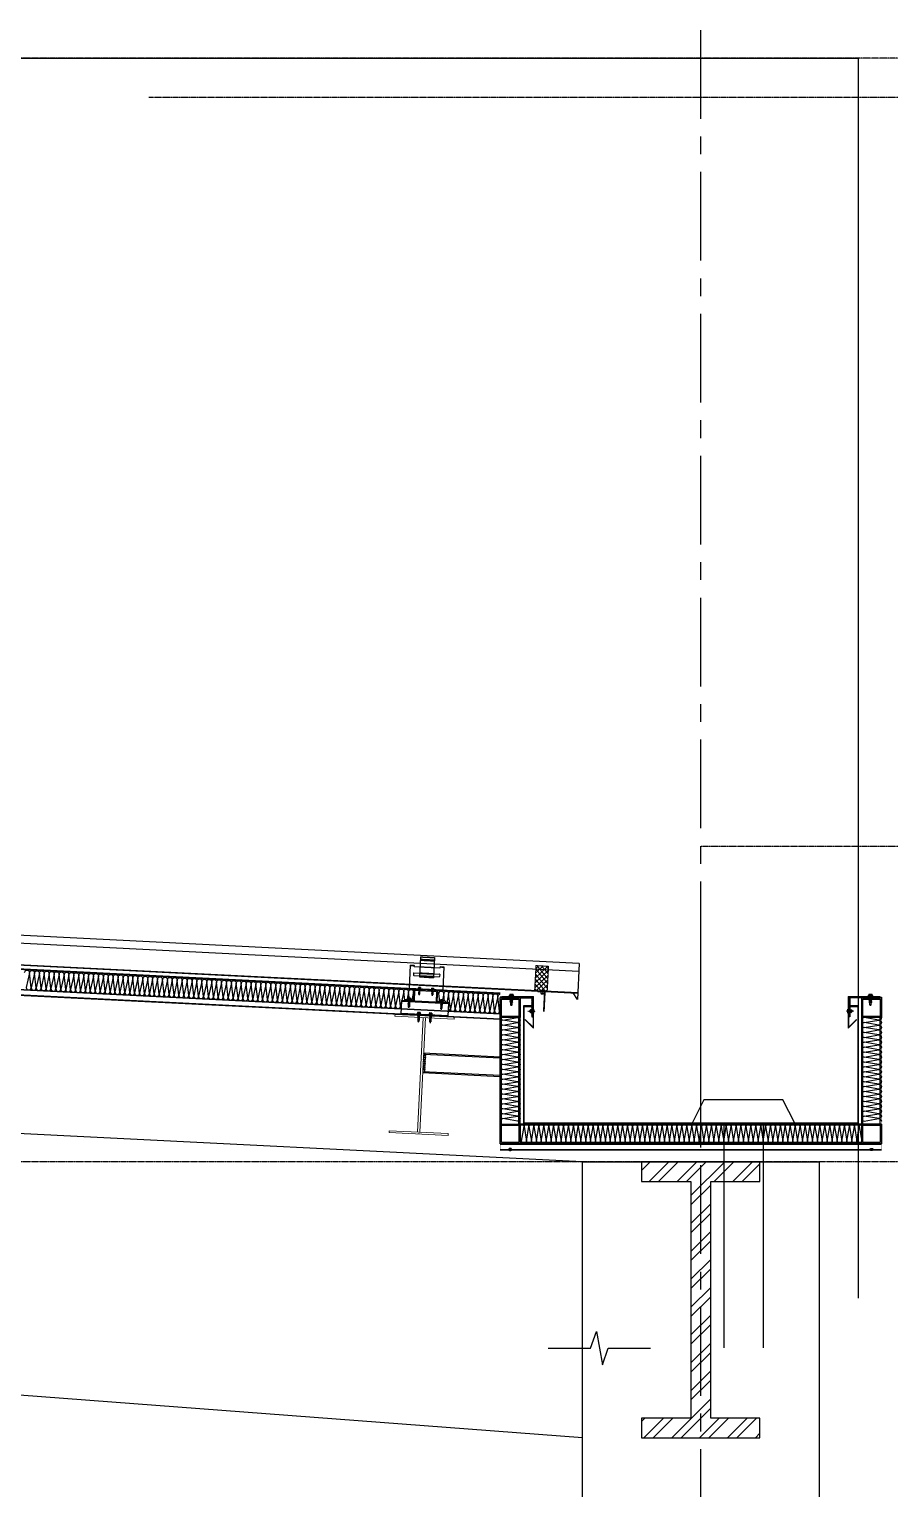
# Model space of a CAD drawing. Extents: x -599358 to 2865263, y -1062760 to 486533.
# Drawn here: x 333958 to 336140, y -690553 to -686850 of the extents above; entities that cross this region are included whole.
import ezdxf

# ---------------------------------------------------------------- set-up
doc = ezdxf.new("R2010")
doc.units = 0
for name, pattern in [('__DASH', [0.35, 0.25, -0.1]), ('CENTER', [2, 1.25, -0.25, 0.25, -0.25]), ('CENTER2', [28.575, 19.05, -3.175, 3.175, -3.175]), ('DASH', [0.35, 0.25, -0.1]), ('DOTE', [2.42, 2, -0.2, 0.02, -0.2]), ('HIDDEN', [0.375, 0.25, -0.125])]:
    doc.linetypes.add(name, pattern=pattern)
for name, color, linetype, lineweight in [('00-BW', 140, 'HIDDEN', 5), ('0CABR-零部件（螺钉、螺栓、五金件）', 53, 'Continuous', 13), ('S-dim', 81, 'Continuous', 0), ('T码、堵头、配件', 6, 'Continuous', 13), ('屋面板', 6, 'Continuous', 13), ('粗', 7, 'Continuous', 50), ('紧固件', 4, 'Continuous', 13)]:
    doc.layers.add(name, color=color, linetype=linetype, lineweight=lineweight)
for name, color, linetype in [('3索引', 3, 'Continuous'), ('A-AXIS-DOTE', 14, 'DOTE'), ('A-AXIS-DP', 126, 'Continuous'), ('A-AXIS-SYMB', 3, 'Continuous'), ('A-HATCH-2', 251, 'Continuous'), ('A-LIN-V', 9, 'Continuous'), ('BWM', 8, 'Continuous'), ('cen', 1, 'CENTER'), ('COLUMN', 9, 'Continuous'), ('DIM_SYMB', 3, 'Continuous'), ('DOTE', 1, 'CENTER'), ('HATCH', 66, 'Continuous'), ('PJ', 151, 'Continuous'), ('Q-焊缝', 8, 'Continuous'), ('SCREW', 233, 'Continuous'), ('SEAMLOK75 - SHEET', 6, 'Continuous'), ('ZX', 1, 'CENTER2'), ('建-墙-填充', 8, 'Continuous'), ('建-柱-钢', 9, 'Continuous'), ('拉铆钉', 243, 'Continuous'), ('配件', 4, 'Continuous'), ('钢承板', 253, 'Continuous')]:
    doc.layers.add(name, color=color, linetype=linetype)

# ---------------------------------------------------------------- blocks, each defined once
blk = doc.blocks.new('G$CBF9D2CED')
at = {"layer": '建-墙-填充'}
h = blk.add_hatch(dxfattribs=at)
h.set_pattern_fill('金属', color=256, scale=20, style=0)
h.set_pattern_definition([(45, (0, 0), (-35.3553, 35.3553), []), (45, (23.57, 0), (-35.3553, 35.3553), [])])
h.paths.add_polyline_path([(-150, 0), (-150, -50), (-25, -50), (-25, -650), (-150, -650), (-150, -700), (150, -700), (150, -650), (25, -650), (25, -50), (150, -50), (150, 0)])
at = {"layer": '建-柱-钢'}
for p, q in [((-150, 0), (-150, -50)), ((150, 0), (-150, 0)), ((150, -50), (150, 0)), ((-150, -50), (-25, -50)), ((-25, -50), (-25, -650)), ((25, -650), (25, -50)), ((25, -50), (150, -50)), ((-25, -650), (-150, -650)), ((-150, -650), (-150, -700)), ((150, -650), (25, -650)), ((150, -700), (150, -650)), ((-150, -700), (150, -700))]:
    blk.add_line(p, q, dxfattribs=at)
blk = doc.blocks.new('压块-flat-1')
at = {"layer": 'HATCH', "ltscale": 10}
h = blk.add_hatch(dxfattribs=at)
h.set_pattern_fill('ACET-2D-ANSI32', color=256, scale=0.5)
h.set_pattern_definition([(45, (-3162.4305, -11124.3203), (-1.683798, 1.683798), []), (45, (-3161.308, -11124.3203), (-1.683798, 1.683798), [])])
h.paths.add_polyline_path([(-82, 0), (-82, -2), (-2, -2), (-2, -50), (0, -50), (0, 0)])
at = {"layer": '配件', "color": 4}
blk.add_lwpolyline([(-82, 0), (-82, -2), (-2, -2), (-2, -50), (0, -50), (0, 0)], close=True, dxfattribs=at)
blk = doc.blocks.new('G$C114A11A0')
at = {"layer": '0CABR-零部件（螺钉、螺栓、五金件）'}
h = blk.add_hatch(dxfattribs=at)
h.set_pattern_fill('DOTS', color=256, scale=0.1, style=0)
h.set_pattern_definition([(0, (-261042.33595, 10165.88129), (0.079375, 0.15875), [0, -0.15875])])
h.paths.add_polyline_path([(11.9, 30.9), (0.4, 30.9), (0.4, 29.4), (11.9, 29.4)])
for p, q in [((0, 31.7), (1.9, 32.8)), ((0, 31.7), (12.3, 31.7)), ((0, 31.7), (0.3, 30.9)), ((0.3, 30.9), (12, 30.9)), ((0.4, 30.9), (0.4, 29.4)), ((0.4, 29.4), (11.9, 29.4)), ((1.9, 35.5), (1.9, 32.8)), ((1.9, 32.8), (10.4, 32.8)), ((3, 35.9), (9.3, 35.9)), ((4, 35.5), (4, 32.8)), ((8.3, 35.5), (8.3, 32.8)), ((10.4, 35.5), (10.4, 32.8)), ((12.3, 31.7), (10.4, 32.8)), ((11.9, 30.9), (11.9, 29.4)), ((12.3, 31.7), (12, 30.9))]:
    blk.add_line(p, q, dxfattribs=at)
at = {"layer": '0CABR-零部件（螺钉、螺栓、五金件）', "ltscale": 0.03}
for p, q in [((3.4, 29.4), (2.6, 28.9)), ((3.4, 28.4), (2.6, 28.9)), ((9.8, 27.7), (2.6, 28.9)), ((3.4, 27), (2.6, 26.5)), ((3.4, 26), (2.6, 26.5)), ((2.6, 26.5), (9.8, 25.3)), ((3.4, 24.6), (2.6, 24.1)), ((3.4, 23.6), (2.6, 24.1)), ((2.6, 24.1), (9.8, 22.9)), ((3.4, 22.2), (2.6, 21.7)), ((3.4, 21.2), (2.6, 21.7)), ((9.8, 20.5), (2.6, 21.7)), ((3.4, 19.8), (2.6, 19.3)), ((3.4, 18.8), (2.6, 19.3)), ((2.6, 19.3), (9.8, 18.1)), ((3.4, 17.4), (2.6, 16.9)), ((9.8, 15.7), (2.6, 16.9)), ((3.4, 16.4), (2.6, 16.9)), ((3.6, 14.8), (2.9, 14.4)), ((2.9, 14.4), (3.7, 14.2)), ((3.7, 13.9), (2.9, 14.4)), ((3.4, 29.4), (8.9, 28.2)), ((3.4, 28.4), (8.9, 27.2)), ((3.4, 28.4), (3.4, 27)), ((8.9, 25.8), (3.4, 27)), ((3.4, 26), (8.9, 24.8)), ((3.4, 26), (3.4, 24.6)), ((8.9, 23.4), (3.4, 24.6)), ((3.4, 23.6), (3.4, 22.2)), ((8.9, 22.4), (3.4, 23.6)), ((3.4, 22.2), (8.9, 21)), ((3.4, 21.2), (3.4, 19.8)), ((3.4, 21.2), (8.9, 20)), ((8.9, 18.6), (3.4, 19.8)), ((8.9, 17.6), (3.4, 18.8)), ((3.4, 18.8), (3.4, 17.4)), ((3.4, 17.4), (8.9, 16.2)), ((3.4, 17.4), (8.9, 16.2)), ((3.4, 16.4), (8.9, 15.1)), ((3.6, 14.7), (3.4, 16.4)), ((3.6, 14.7), (3.8, 13.6)), ((3.8, 13.6), (3.8, 8.4)), ((3.8, 8.4), (6, 6.9)), ((3.9, 14.9), (6.2, 9.2)), ((3.9, 14.8), (7, 13.9)), ((4.1, 14.1), (5, 13.9)), ((8.6, 13.9), (4.2, 13.9)), ((8.6, 8.4), (6.3, 6.9)), ((8.6, 13.9), (8.9, 15.1)), ((8.6, 13.9), (8.6, 8.4)), ((8.9, 29.4), (8.9, 28.2)), ((8.9, 28.2), (9.8, 27.7)), ((8.9, 27.2), (9.8, 27.7)), ((8.9, 27.2), (8.9, 25.8)), ((8.9, 25.8), (9.8, 25.3)), ((8.9, 24.8), (9.8, 25.3)), ((8.9, 24.8), (8.9, 23.4)), ((8.9, 23.4), (9.8, 22.9)), ((8.9, 22.4), (9.8, 22.9)), ((8.9, 22.4), (8.9, 21)), ((8.9, 21), (9.8, 20.5)), ((8.9, 20), (9.8, 20.5)), ((8.9, 20), (8.9, 18.6)), ((8.9, 18.6), (9.8, 18.1)), ((8.9, 17.6), (9.8, 18.1)), ((8.9, 17.6), (8.9, 16.2)), ((8.9, 16.2), (9.8, 15.7)), ((8.9, 15.1), (9.8, 15.7))]:
    blk.add_line(p, q, dxfattribs=at)
at = {"layer": '0CABR-零部件（螺钉、螺栓、五金件）'}
for centre, radius, start, end in [((3, 34.3), 1.59, 48.3968, 131.6032), ((6.2, 30.1), 5.78, 68.4898, 111.5102), ((9.3, 34.3), 1.59, 48.3968, 131.6032)]:
    blk.add_arc(centre, radius, start, end, dxfattribs=at)
at = {"layer": '0CABR-零部件（螺钉、螺栓、五金件）', "ltscale": 0.03}
for centre, radius, start, end in [((3.8, 14.8), 0.147, 16.3775, 187.739), ((6.2, 7.1), 0.267, 235, 305), ((7.1, 8), 1.53, 15.6219, 127.3885), ((3.2, 8), 3.25, 338.5847, 22.4418)]:
    blk.add_arc(centre, radius, start, end, dxfattribs=at)
blk = doc.blocks.new('*U676')
at = {"layer": 'cen', "ltscale": 0.3}
blk.add_line((14, 0), (-5, 0), dxfattribs=at)
at = {"layer": 'SCREW'}
for p, q in [((-0.9, 5), (-0.9, -5)), ((0, 5), (-0.9, 5)), ((0, -5), (0, 5)), ((4, 2.2), (0, 2.2)), ((4, 2.2), (4, -2.3)), ((8.7, 2), (8, 2.2)), ((8, 2.2), (8, -2.2)), ((9.9, 0.8), (8.7, 2)), ((10.2, 0.7), (9.9, 0.8)), ((9.9, -0.2), (10.2, 0.7)), ((-0.9, -5), (0, -5)), ((4, -2.3), (0, -2.3)), ((8, -2.2), (9.9, -0.2))]:
    blk.add_line(p, q, dxfattribs=at)
for centre, radius, start, end in [((17.3, 0), 18.8, 164.6076, 195.3924), ((6, 1.9), 2.04, 7.579, 172.421), ((6, -1.9), 2.04, 187.579, 352.421)]:
    blk.add_arc(centre, radius, start, end, dxfattribs=at)
blk = doc.blocks.new('*U678')
at = {"layer": '拉铆钉'}
blk.add_line((-2.1, 0), (4.1, 0), dxfattribs=at)
for points in [[(-0.4, 3.2, 0.376048), (-0.4, -3.2)], [(3.4, -1.3), (3.5, -1.3, 0.414214), (3.7, -1), (3.7, 1, 0.414214), (3.5, 1.3), (3.4, 1.3)]]:
    blk.add_lwpolyline(points, format="xyb", dxfattribs=at)
for points in [[(0, -3.2), (0, 3.2), (-0.4, 3.2), (-0.4, -3.2)], [(1.6, -1.6), (0, -1.6), (0, 1.6), (1.6, 1.6)]]:
    blk.add_lwpolyline(points, close=True, dxfattribs=at)
blk.add_lwpolyline([(2.7, 3.2), (2.3, 3.2, 0.414214), (1.6, 2.6), (1.6, -2.6, 0.414214), (2.3, -3.2), (2.7, -3.2, 0.414214), (3.4, -2.6), (3.4, 2.6, 0.414214)], format="xyb", close=True, dxfattribs=at)
blk = doc.blocks.new('3346')
at = {"color": 2, "ltscale": 50}
for p, q in [((484459.8, -34745.8), (484459.8, -34426.9)), ((483543.3, -34745.8), (483543.3, -34475.9)), ((483546.3, -34745.8), (483546.3, -34475.9)), ((483590.3, -34745.8), (483590.3, -34475.9)), ((483593.3, -34745.8), (483593.3, -34475.9)), ((484462.8, -34745.8), (484462.8, -34475.9)), ((484506.8, -34745.8), (484506.8, -34475.9)), ((484509.8, -34745.8), (483593.3, -34745.8)), ((484459.8, -34748.8), (483593.3, -34748.8)), ((484459.8, -34792.8), (483593.3, -34792.8)), ((484509.8, -34795.8), (483593.3, -34795.8))]:
    blk.add_line(p, q, dxfattribs=at)
at = {"ltscale": 50}
for p, q in [((484109.8, -34743.8), (484109.8, -35313.7)), ((484209.8, -34743.8), (484209.8, -35313.7))]:
    blk.add_line(p, q, dxfattribs=at)
at = {"color": 4, "ltscale": 50}
for p, q in [((483543.3, -34795.8), (484509.8, -34795.8)), ((483543.3, -34796.6), (484509.8, -34796.6)), ((483543.3, -34810), (484509.8, -34810)), ((483543.3, -34810.8), (484509.8, -34810.8))]:
    blk.add_line(p, q, dxfattribs=at)
at = {"color": 2, "ltscale": 50}
for points in [[(483593.3, -34475.9), (483543.3, -34475.9), (483543.3, -34425.9), (483593.3, -34425.9)], [(483590.3, -34472.9), (483546.3, -34472.9), (483546.3, -34428.9), (483590.3, -34428.9)], [(484509.8, -34475.9), (484459.8, -34475.9), (484459.8, -34425.9), (484509.8, -34425.9)], [(484506.8, -34472.9), (484462.8, -34472.9), (484462.8, -34428.9), (484506.8, -34428.9)], [(483593.3, -34795.8), (483543.3, -34795.8), (483543.3, -34745.8), (483593.3, -34745.8)], [(483590.3, -34792.8), (483546.3, -34792.8), (483546.3, -34748.8), (483590.3, -34748.8)], [(484509.8, -34795.8), (484459.8, -34795.8), (484459.8, -34745.8), (484509.8, -34745.8)], [(484506.8, -34792.8), (484462.8, -34792.8), (484462.8, -34748.8), (484506.8, -34748.8)]]:
    blk.add_lwpolyline(points, close=True, dxfattribs=at)
at = {"color": 1, "ltscale": 50}
blk.add_lwpolyline([(484431.8, -34447.8), (484449.8, -34447.8), (484449.8, -34743.8), (483603.8, -34743.8), (483603.8, -34447.8), (483621.8, -34447.8), (483621.8, -34445.8), (483601.8, -34445.8), (483601.8, -34745.8), (484451.8, -34745.8), (484451.8, -34445.8), (484431.8, -34445.8)], close=True, dxfattribs=at)
at = {"ltscale": 50}
blk.add_lwpolyline([(484289.8, -34743.8), (484259.8, -34684.5), (484059.8, -34684.5), (484029.8, -34743.8)], close=True, dxfattribs=at)
at = {"layer": 'BWM'}
for points in [[(483543.3, -34475.9, 0.414214), (483549.6, -34482.1), (483587.1, -34475.9, -1), (483587.1, -34488.4), (483549.6, -34482.1, 1), (483549.6, -34494.6), (483587.1, -34488.4, -1), (483587.1, -34500.9), (483549.6, -34494.6, 1), (483549.6, -34507.1), (483587.1, -34500.9, -1), (483587.1, -34513.4), (483549.6, -34507.1, 1), (483549.6, -34519.6), (483587.1, -34513.4, -1), (483587.1, -34525.9), (483549.6, -34519.6, 1), (483549.6, -34532.1), (483587.1, -34525.9, -1), (483587.1, -34538.4), (483549.6, -34532.1, 1), (483549.6, -34544.6), (483587.1, -34538.4, -1), (483587.1, -34550.9), (483549.6, -34544.6, 1), (483549.6, -34557.1), (483587.1, -34550.9, -1), (483587.1, -34563.4), (483549.6, -34557.1, 1), (483549.6, -34569.6), (483587.1, -34563.4, -1), (483587.1, -34575.9), (483549.6, -34569.6, 1), (483549.6, -34582.1), (483587.1, -34575.9, -1), (483587.1, -34588.4), (483549.6, -34582.1, 1), (483549.6, -34594.6), (483587.1, -34588.4, -1), (483587.1, -34600.9), (483549.6, -34594.6, 1), (483549.6, -34607.1), (483587.1, -34600.9, -1), (483587.1, -34613.4), (483549.6, -34607.1, 1), (483549.6, -34619.6), (483587.1, -34613.4, -1), (483587.1, -34625.9), (483549.6, -34619.6, 1), (483549.6, -34632.1), (483587.1, -34625.9, -1), (483587.1, -34638.4), (483549.6, -34632.1, 1), (483549.6, -34644.6), (483587.1, -34638.4, -1), (483587.1, -34650.9), (483549.6, -34644.6, 1), (483549.6, -34657.1), (483587.1, -34650.9, -1), (483587.1, -34663.4), (483549.6, -34657.1, 1), (483549.6, -34669.6), (483587.1, -34663.4, -1), (483587.1, -34675.9), (483549.6, -34669.6, 1), (483549.6, -34682.1), (483587.1, -34675.9, -1), (483587.1, -34688.4), (483549.6, -34682.1, 1), (483549.6, -34694.6), (483587.1, -34688.4, -1), (483587.1, -34700.9), (483549.6, -34694.6, 1), (483549.6, -34707.1), (483587.1, -34700.9, -1), (483587.1, -34713.4), (483549.6, -34707.1, 1), (483549.6, -34719.6), (483587.1, -34713.4, -1), (483587.1, -34725.9), (483549.6, -34719.6, 1), (483549.6, -34732.1), (483587.1, -34725.9, -1), (483587.1, -34738.4), (483549.6, -34732.1, 0.414214), (483543.3, -34738.4)], [(484509.8, -34475.9, -0.414214), (484503.6, -34482.1), (484466.1, -34475.9, 1), (484466.1, -34488.4), (484503.6, -34482.1, -1), (484503.6, -34494.6), (484466.1, -34488.4, 1), (484466.1, -34500.9), (484503.6, -34494.6, -1), (484503.6, -34507.1), (484466.1, -34500.9, 1), (484466.1, -34513.4), (484503.6, -34507.1, -1), (484503.6, -34519.6), (484466.1, -34513.4, 1), (484466.1, -34525.9), (484503.6, -34519.6, -1), (484503.6, -34532.1), (484466.1, -34525.9, 1), (484466.1, -34538.4), (484503.6, -34532.1, -1), (484503.6, -34544.6), (484466.1, -34538.4, 1), (484466.1, -34550.9), (484503.6, -34544.6, -1), (484503.6, -34557.1), (484466.1, -34550.9, 1), (484466.1, -34563.4), (484503.6, -34557.1, -1), (484503.6, -34569.6), (484466.1, -34563.4, 1), (484466.1, -34575.9), (484503.6, -34569.6, -1), (484503.6, -34582.1), (484466.1, -34575.9, 1), (484466.1, -34588.4), (484503.6, -34582.1, -1), (484503.6, -34594.6), (484466.1, -34588.4, 1), (484466.1, -34600.9), (484503.6, -34594.6, -1), (484503.6, -34607.1), (484466.1, -34600.9, 1), (484466.1, -34613.4), (484503.6, -34607.1, -1), (484503.6, -34619.6), (484466.1, -34613.4, 1), (484466.1, -34625.9), (484503.6, -34619.6, -1), (484503.6, -34632.1), (484466.1, -34625.9, 1), (484466.1, -34638.4), (484503.6, -34632.1, -1), (484503.6, -34644.6), (484466.1, -34638.4, 1), (484466.1, -34650.9), (484503.6, -34644.6, -1), (484503.6, -34657.1), (484466.1, -34650.9, 1), (484466.1, -34663.4), (484503.6, -34657.1, -1), (484503.6, -34669.6), (484466.1, -34663.4, 1), (484466.1, -34675.9), (484503.6, -34669.6, -1), (484503.6, -34682.1), (484466.1, -34675.9, 1), (484466.1, -34688.4), (484503.6, -34682.1, -1), (484503.6, -34694.6), (484466.1, -34688.4, 1), (484466.1, -34700.9), (484503.6, -34694.6, -1), (484503.6, -34707.1), (484466.1, -34700.9, 1), (484466.1, -34713.4), (484503.6, -34707.1, -1), (484503.6, -34719.6), (484466.1, -34713.4, 1), (484466.1, -34725.9), (484503.6, -34719.6, -1), (484503.6, -34732.1), (484466.1, -34725.9, 1), (484466.1, -34738.4), (484503.6, -34732.1, -0.414214), (484509.8, -34738.4)], [(484459.8, -34745.8, 0.414214), (484453.6, -34752), (484459.8, -34789.5, -1), (484447.3, -34789.5), (484453.6, -34752, 1), (484441.1, -34752), (484447.3, -34789.5, -1), (484434.8, -34789.5), (484441.1, -34752, 1), (484428.6, -34752), (484434.8, -34789.5, -1), (484422.3, -34789.5), (484428.6, -34752, 1), (484416.1, -34752), (484422.3, -34789.5, -1), (484409.8, -34789.5), (484416.1, -34752, 1), (484403.6, -34752), (484409.8, -34789.5, -1), (484397.3, -34789.5), (484403.6, -34752, 1), (484391.1, -34752), (484397.3, -34789.5, -1), (484384.8, -34789.5), (484391.1, -34752, 1), (484378.6, -34752), (484384.8, -34789.5, -1), (484372.3, -34789.5), (484378.6, -34752, 1), (484366.1, -34752), (484372.3, -34789.5, -1), (484359.8, -34789.5), (484366.1, -34752, 1), (484353.6, -34752), (484359.8, -34789.5, -1), (484347.3, -34789.5), (484353.6, -34752, 1), (484341.1, -34752), (484347.3, -34789.5, -1), (484334.8, -34789.5), (484341.1, -34752, 1), (484328.6, -34752), (484334.8, -34789.5, -1), (484322.3, -34789.5), (484328.6, -34752, 1), (484316.1, -34752), (484322.3, -34789.5, -1), (484309.8, -34789.5), (484316.1, -34752, 1), (484303.6, -34752), (484309.8, -34789.5, -1), (484297.3, -34789.5), (484303.6, -34752, 1), (484291.1, -34752), (484297.3, -34789.5, -1), (484284.8, -34789.5), (484291.1, -34752, 1), (484278.6, -34752), (484284.8, -34789.5, -1), (484272.3, -34789.5), (484278.6, -34752, 1), (484266.1, -34752), (484272.3, -34789.5, -1), (484259.8, -34789.5), (484266.1, -34752, 1), (484253.6, -34752), (484259.8, -34789.5, -1), (484247.3, -34789.5), (484253.6, -34752, 1), (484241.1, -34752), (484247.3, -34789.5, -1), (484234.8, -34789.5), (484241.1, -34752, 1), (484228.6, -34752), (484234.8, -34789.5, -1), (484222.3, -34789.5), (484228.6, -34752, 1), (484216.1, -34752), (484222.3, -34789.5, -1), (484209.8, -34789.5), (484216.1, -34752, 1), (484203.6, -34752), (484209.8, -34789.5, -1), (484197.3, -34789.5), (484203.6, -34752, 1), (484191.1, -34752), (484197.3, -34789.5, -1), (484184.8, -34789.5), (484191.1, -34752, 1), (484178.6, -34752), (484184.8, -34789.5, -1), (484172.3, -34789.5), (484178.6, -34752, 1), (484166.1, -34752), (484172.3, -34789.5, -1), (484159.8, -34789.5), (484166.1, -34752, 1), (484153.6, -34752), (484159.8, -34789.5, -1), (484147.3, -34789.5), (484153.6, -34752, 1), (484141.1, -34752), (484147.3, -34789.5, -1), (484134.8, -34789.5), (484141.1, -34752, 1), (484128.6, -34752), (484134.8, -34789.5, -1), (484122.3, -34789.5), (484128.6, -34752, 1), (484116.1, -34752), (484122.3, -34789.5, -1), (484109.8, -34789.5), (484116.1, -34752, 1), (484103.6, -34752), (484109.8, -34789.5, -1), (484097.3, -34789.5), (484103.6, -34752, 1), (484091.1, -34752), (484097.3, -34789.5, -1), (484084.8, -34789.5), (484091.1, -34752, 1), (484078.6, -34752), (484084.8, -34789.5, -1), (484072.3, -34789.5), (484078.6, -34752, 1), (484066.1, -34752), (484072.3, -34789.5, -1), (484059.8, -34789.5), (484066.1, -34752, 1), (484053.6, -34752), (484059.8, -34789.5, -1), (484047.3, -34789.5), (484053.6, -34752, 1), (484041.1, -34752), (484047.3, -34789.5, -1), (484034.8, -34789.5), (484041.1, -34752, 1), (484028.6, -34752), (484034.8, -34789.5, -1), (484022.3, -34789.5), (484028.6, -34752, 1), (484016.1, -34752), (484022.3, -34789.5, -1), (484009.8, -34789.5), (484016.1, -34752, 1), (484003.6, -34752), (484009.8, -34789.5, -1), (483997.3, -34789.5), (484003.6, -34752, 1), (483991.1, -34752), (483997.3, -34789.5, -1), (483984.8, -34789.5), (483991.1, -34752, 1), (483978.6, -34752), (483984.8, -34789.5, -1), (483972.3, -34789.5), (483978.6, -34752, 1), (483966.1, -34752), (483972.3, -34789.5, -1), (483959.8, -34789.5), (483966.1, -34752, 1), (483953.6, -34752), (483959.8, -34789.5, -1), (483947.3, -34789.5), (483953.6, -34752, 1), (483941.1, -34752), (483947.3, -34789.5, -1), (483934.8, -34789.5), (483941.1, -34752, 1), (483928.6, -34752), (483934.8, -34789.5, -1), (483922.3, -34789.5), (483928.6, -34752, 1), (483916.1, -34752), (483922.3, -34789.5, -1), (483909.8, -34789.5), (483916.1, -34752, 1), (483903.6, -34752), (483909.8, -34789.5, -1), (483897.3, -34789.5), (483903.6, -34752, 1), (483891.1, -34752), (483897.3, -34789.5, -1), (483884.8, -34789.5), (483891.1, -34752, 1), (483878.6, -34752), (483884.8, -34789.5, -1), (483872.3, -34789.5), (483878.6, -34752, 1), (483866.1, -34752), (483872.3, -34789.5, -1), (483859.8, -34789.5), (483866.1, -34752, 1), (483853.6, -34752), (483859.8, -34789.5, -1), (483847.3, -34789.5), (483853.6, -34752, 1), (483841.1, -34752), (483847.3, -34789.5, -1), (483834.8, -34789.5), (483841.1, -34752, 1), (483828.6, -34752), (483834.8, -34789.5, -1), (483822.3, -34789.5), (483828.6, -34752, 1), (483816.1, -34752), (483822.3, -34789.5, -1), (483809.8, -34789.5), (483816.1, -34752, 1), (483803.6, -34752), (483809.8, -34789.5, -1), (483797.3, -34789.5), (483803.6, -34752, 1), (483791.1, -34752), (483797.3, -34789.5, -1), (483784.8, -34789.5), (483791.1, -34752, 1), (483778.6, -34752), (483784.8, -34789.5, -1), (483772.3, -34789.5), (483778.6, -34752, 1), (483766.1, -34752), (483772.3, -34789.5, -1), (483759.8, -34789.5), (483766.1, -34752, 1), (483753.6, -34752), (483759.8, -34789.5, -1), (483747.3, -34789.5), (483753.6, -34752, 1), (483741.1, -34752), (483747.3, -34789.5, -1), (483734.8, -34789.5), (483741.1, -34752, 1), (483728.6, -34752), (483734.8, -34789.5, -1), (483722.3, -34789.5), (483728.6, -34752, 1), (483716.1, -34752), (483722.3, -34789.5, -1), (483709.8, -34789.5), (483716.1, -34752, 1), (483703.6, -34752), (483709.8, -34789.5, -1), (483697.3, -34789.5), (483703.6, -34752, 1), (483691.1, -34752), (483697.3, -34789.5, -1), (483684.8, -34789.5), (483691.1, -34752, 1), (483678.6, -34752), (483684.8, -34789.5, -1), (483672.3, -34789.5), (483678.6, -34752, 1), (483666.1, -34752), (483672.3, -34789.5, -1), (483659.8, -34789.5), (483666.1, -34752, 1), (483653.6, -34752), (483659.8, -34789.5, -1), (483647.3, -34789.5), (483653.6, -34752, 1), (483641.1, -34752), (483647.3, -34789.5, -1), (483634.8, -34789.5), (483641.1, -34752, 1), (483628.6, -34752), (483634.8, -34789.5, -1), (483622.3, -34789.5), (483628.6, -34752, 1), (483616.1, -34752), (483622.3, -34789.5, -1), (483609.8, -34789.5), (483616.1, -34752, 1), (483603.6, -34752), (483609.8, -34789.5, -1), (483597.3, -34789.5), (483603.6, -34752, 0.414214), (483597.3, -34745.8)]]:
    blk.add_lwpolyline(points, format="xyb", dxfattribs=at)
at = {"layer": '屋面板', "color": 6}
for points in [[(483547.3, -34423.4), (483626.3, -34423.4), (483626.3, -34500), (483606.8, -34480.5), (483606.1, -34481.2), (483627.3, -34502.4), (483627.3, -34422.4), (483547.3, -34422.4)], [(484505.8, -34423.4), (484426.8, -34423.4), (484426.8, -34500), (484446.3, -34480.5), (484447, -34481.2), (484425.8, -34502.4), (484425.8, -34422.4), (484505.8, -34422.4)]]:
    blk.add_lwpolyline(points, close=True, dxfattribs=at)
at = {"layer": '钢承板', "color": 4, "const_width": 1}
for points in [[(483543.3, -34475.9), (483543.3, -34810.8), (483593.3, -34810.8)], [(484509.8, -34475.9), (484509.8, -34810.8), (484459.8, -34810.8)]]:
    blk.add_lwpolyline(points, dxfattribs=at)
blk.add_blockref('压块-flat-1', (483625.3, -34423.9))
at = {"xscale": -1}
blk.add_blockref('压块-flat-1', (484427.8, -34423.9), dxfattribs=at)
for name, p, rotation in [('*U676', (483627.3, -34459.4, 0), 180), ('*U678', (483568.3, -34811.6), 90)]:
    blk.add_blockref(name, p, dxfattribs=dict(rotation=rotation))
for name, p, rotation in [('*U676', (484425.8, -34459.4, 0), 180), ('*U678', (484484.8, -34811.6), 270)]:
    blk.add_blockref(name, p, dxfattribs=dict(at, rotation=rotation))
at = {"layer": '00-BW', "rotation": 359.9973387277178}
blk.add_blockref('G$C114A11A0', (483565.2, -34451.8), dxfattribs=at)
at = {"layer": '00-BW', "xscale": -1, "rotation": 0.002661272333384091}
blk.add_blockref('G$C114A11A0', (484488, -34451.8), dxfattribs=at)
blk = doc.blocks.new('*U688')
at = {"layer": '紧固件', "extrusion": (-3.52327e-23, -6.31601e-13, -1)}
for p, q in [((2.5, 0), (-2.5, 0)), ((2.5, -6.1), (-2.5, -6.1))]:
    blk.add_line(p, q, dxfattribs=at)
at = {"layer": '紧固件', "color": 1, "linetype": 'CENTER', "ltscale": 0.01, "extrusion": (-3.52327e-23, -6.31601e-13, -1)}
blk.add_line((0, 2.9), (0, -8.6), dxfattribs=at)
at = {"layer": '紧固件', "extrusion": (-3.52327e-23, -6.31601e-13, -1)}
blk.add_lwpolyline([(-4, 2), (4, 2, -1), (4, 0), (2.5, 0), (2.5, -1.9, -0.72774), (2.5, -6.1), (2.5, -7.4, -0.414214), (2, -7.9), (-2, -7.9, -0.414214), (-2.5, -7.4), (-2.5, -6.1, -0.72774), (-2.5, -1.9), (-2.5, 0), (-4, 0, -1)], format="xyb", close=True, dxfattribs=at)
blk = doc.blocks.new('*U2059')
at = {"layer": 'T码、堵头、配件', "linetype": 'DASH', "ltscale": 3}
h = blk.add_hatch(dxfattribs=at)
h.set_pattern_fill('NET', color=13, scale=2, angle=45, style=0)
h.paths.add_polyline_path([(12.3, 47.5), (-12.7, 47.5), (-12.7, 0), (12.3, 0)])
at = {"layer": 'T码、堵头、配件', "color": 13, "linetype": 'DASH', "ltscale": 3}
blk.add_lwpolyline([(12.3, 47.5), (-12.7, 47.5), (-12.7, 0), (12.3, 0)], close=True, dxfattribs=at)
blk = doc.blocks.new('324')
blk.add_rational_spline([(288338.6, -582640.4, 0.3), (288352.5, -582640.3, -0.9), (288357.5, -582640.3, 2.4), (288358.4, -582640.3, 3), (288359, -582641, 3.4), (288359.6, -582641.7, 3.8), (288359.6, -582642.8, 3.8), (288359.8, -582665.9, 3.6), (288360, -582689, 3.4), (288360.2, -582689, 3.5), (288360.4, -582689, 3.7), (288360.2, -582665.9, 3.8), (288360, -582642.8, 4), (288360, -582641.5, 4), (288359.3, -582640.7, 3.6), (288358.5, -582639.8, 3.1), (288357.5, -582639.8, 2.4), (288352.5, -582639.8, -0.9), (288338.6, -582639.9, 0.3), (288338.6, -582640.2, 0.3), (288338.6, -582640.4, 0.3)], [1, 1, 1, 0.923879532509, 1, 0.923879532509, 1, 1, 1, 1, 1, 1, 1, 0.92387953251, 1, 0.92387953251, 1, 1, 1, 1, 1], degree=2, knots=[0, 0, 0, 1, 1, 1.785398, 1.785398, 2.570796, 2.570796, 3.570796, 3.570796, 4.570796, 4.570796, 5.570796, 5.570796, 6.356194, 6.356194, 7.141593, 7.141593, 8.141593, 8.141593, 9.141593, 9.141593, 9.141593])
at = {"extrusion": (0.384106, 0.002152, 0.923287), "xscale": -1, "rotation": 270.409525737971}
blk.add_blockref('*U688', (-584245.2, -263213.8, 109492.9), dxfattribs=at)
at = {"layer": 'PJ', "extrusion": (2.43172e-16, -3.263e-14, -1), "xscale": 1.36762023444512, "yscale": 1.36762023444512, "zscale": -1.36762023444512, "rotation": 359.5730164586824}
blk.add_blockref('*U2059', (-288347.5, -582639.8, 0), dxfattribs=at)
blk = doc.blocks.new('DT')
at = {"layer": '3索引', "color": 5, "extrusion": (0.072286, -0.009155, 0.997342), "rotation": 272.6791958730362}
blk.add_blockref('324', (568525.5, 315258.2, -0.3), dxfattribs=at)
blk = doc.blocks.new('34t65')
at = {"color": 2, "ltscale": 50}
for p, q in [((1430037, 238183.4), (1430157, 238183.4)), ((1430037, 238148.4), (1430037, 238183.4)), ((1430037, 238180.9), (1430157, 238180.9)), ((1430157, 238183.4), (1430157, 238148.4)), ((1430157, 238150.9), (1430037, 238150.9)), ((1430157, 238148.4), (1430037, 238148.4))]:
    blk.add_line(p, q, dxfattribs=at)
blk = doc.blocks.new('*U1726')
at = {"layer": 'PJ'}
for p, q in [((-4.4, 0.5), (-4.4, 0)), ((4.4, 0), (-4.4, 0)), ((-4.1, 0.8), (-3.1, 1)), ((4.1, 0.8), (-4.1, 0.8)), ((-3.1, 3.9), (-3.1, 1)), ((3.1, 1), (-3.1, 1)), ((2.3, 4.2), (-2.3, 4.2)), ((-2, 0.8), (-1.5, 1)), ((-1.5, 3.9), (-1.5, 1)), ((-1.5, 0), (-1.5, -1.6)), ((1.5, 3.9), (1.5, 1)), ((2.2, 0.8), (1.5, 1)), ((1.5, 0), (1.5, -1.1)), ((3.1, 3.9), (3.1, 1)), ((4.1, 0.8), (3.1, 1)), ((4.4, 0.5), (4.4, 0)), ((-2.1, -1.9), (2.1, -1.4)), ((-2.1, -1.9), (-1.5, -1.6)), ((-2.1, -1.9), (-1.5, -2.2)), ((-2.1, -3.3), (2.1, -2.8)), ((-2.1, -3.3), (-1.5, -3)), ((-2.1, -3.3), (-1.5, -3.6)), ((-2.1, -4.7), (2.1, -4.2)), ((-2.1, -4.7), (-1.5, -4.4)), ((-2.1, -4.7), (-1.5, -5)), ((-2.1, -6.1), (2.1, -5.6)), ((-2.1, -6.1), (-1.5, -5.8)), ((-2.1, -6.1), (-1.5, -6.4)), ((-2.1, -7.5), (2.1, -7)), ((-2.1, -7.5), (-1.5, -7.2)), ((-2.1, -7.5), (-1.5, -7.8)), ((-2.1, -8.9), (2.1, -8.4)), ((-2.1, -8.9), (-1.5, -8.6)), ((-2.1, -8.9), (-1.5, -9.2)), ((-2.1, -10.3), (2.1, -9.8)), ((-2.1, -10.3), (-1.5, -10)), ((-2.1, -10.3), (-1.5, -10.6)), ((-2.1, -11.7), (2.1, -11.2)), ((-2.1, -11.7), (-1.5, -11.4)), ((-2.1, -11.7), (-1.5, -12)), ((-2.1, -13.1), (-1.5, -12.8)), ((-2.1, -13.1), (-1.1, -13)), ((-2.1, -13.1), (-1.5, -13.4)), ((-1.5, -1.6), (1.5, -1.1)), ((-1.5, -2.2), (1.5, -1.7)), ((-1.5, -2.2), (-1.5, -3)), ((-1.5, -3), (1.5, -2.5)), ((-1.5, -3.6), (1.5, -3.1)), ((-1.5, -3.6), (-1.5, -4.4)), ((-1.5, -4.4), (1.5, -3.9)), ((-1.5, -5), (1.5, -4.5)), ((-1.5, -5), (-1.5, -5.8)), ((-1.5, -5.8), (1.5, -5.3)), ((-1.5, -6.4), (1.5, -5.9)), ((-1.5, -6.4), (-1.5, -7.2)), ((-1.5, -7.2), (1.5, -6.7)), ((-1.5, -7.8), (1.5, -7.3)), ((-1.5, -7.8), (-1.5, -8.6)), ((-1.5, -8.6), (1.5, -8.1)), ((-1.5, -9.2), (1.5, -8.7)), ((-1.5, -9.2), (-1.5, -10)), ((-1.5, -10), (1.5, -9.5)), ((-1.5, -10.6), (1.5, -10.1)), ((-1.5, -10.6), (-1.5, -11.4)), ((-1.5, -11.4), (1.5, -10.9)), ((-1.5, -12), (1.5, -11.5)), ((-1.5, -12), (-1.5, -12.8)), ((-1.5, -12.8), (-1, -12.7)), ((-1.5, -13.4), (-1.5, -17.2)), ((-1.5, -13.4), (-1.3, -13.4)), ((0, -18.6), (-1.5, -17.2)), ((0, -18.6), (1.5, -17.2)), ((0.6, -12.4), (1.5, -12.3)), ((0.7, -12.8), (2.1, -12.6)), ((0.7, -13), (1.5, -12.9)), ((0.7, -13.8), (1.5, -13.7)), ((0.7, -14.2), (2.1, -14)), ((0.7, -14.4), (1.5, -14.3)), ((1.5, -0.3), (1.5, -1.1)), ((2.1, -1.4), (1.5, -1.1)), ((2.1, -1.4), (1.5, -1.7)), ((1.5, -1.7), (1.5, -2.5)), ((2.1, -2.8), (1.5, -2.5)), ((2.1, -2.8), (1.5, -3.1)), ((1.5, -3.1), (1.5, -3.9)), ((2.1, -4.2), (1.5, -3.9)), ((2.1, -4.2), (1.5, -4.5)), ((1.5, -4.5), (1.5, -5.3)), ((2.1, -5.6), (1.5, -5.3)), ((2.1, -5.6), (1.5, -5.9)), ((1.5, -5.9), (1.5, -6.7)), ((2.1, -7), (1.5, -6.7)), ((2.1, -7), (1.5, -7.3)), ((1.5, -7.3), (1.5, -8.1)), ((2.1, -8.4), (1.5, -8.1)), ((2.1, -8.4), (1.5, -8.7)), ((1.5, -8.7), (1.5, -9.5)), ((2.1, -9.8), (1.5, -9.5)), ((2.1, -9.8), (1.5, -10.1)), ((1.5, -10.1), (1.5, -10.9)), ((2.1, -11.2), (1.5, -10.9)), ((2.1, -11.2), (1.5, -11.5)), ((1.5, -11.5), (1.5, -12.3)), ((2.1, -12.6), (1.5, -12.3)), ((2.1, -12.6), (1.5, -12.9)), ((1.5, -12.9), (1.5, -13.7)), ((2.1, -14), (1.5, -13.7)), ((2.1, -14), (1.5, -14.3)), ((1.5, -14.3), (1.5, -17.2))]:
    blk.add_line(p, q, dxfattribs=at)
blk.add_lwpolyline([(0, -18.6), (0.7, -14.4), (0.7, -12.7, 0.417657), (0.4, -12.4, 0.097062), (-1, -12.7), (-1.5, -13.8)], format="xyb", dxfattribs=at)
for centre, radius, start, end in [((-4.1, 0.5), 0.3, 90, 180), ((-2.3, 3.3), 0.951, 35.4009, 144.5991), ((0, 1), 3.2, 61.0594, 118.9406), ((2.3, 3.3), 0.951, 35.4009, 144.5991), ((4.1, 0.5), 0.3, 0, 90)]:
    blk.add_arc(centre, radius, start, end, dxfattribs=at)
at = {"layer": 'ZX', "ltscale": 0.2}
blk.add_line((0, 4.9), (0, -21), dxfattribs=at)
blk = doc.blocks.new('A$C2F3B4A73')
at = {"layer": '粗', "lineweight": -2}
for p, q in [((0, 78.7), (9.6, 78.7)), ((0, 78.7), (0, 19.8)), ((9.6, 78.7), (9.6, 76.3)), ((10.4, 75.5), (25.2, 75.5)), ((25.2, 101.1), (60.4, 101.1)), ((25.2, 101.1), (25.2, 49.6)), ((60.4, 101.1), (60.4, 49.6)), ((60.4, 75.5), (75.2, 75.5)), ((76, 78.7), (85.6, 78.7)), ((76, 78.7), (76, 76.3)), ((85.6, 78.7), (85.6, 19.8)), ((9.6, 58.4), (9.6, 53.6)), ((10.4, 59.2), (25.2, 59.2)), ((10.4, 52.8), (25.2, 52.8)), ((25.2, 58.4), (60.4, 58.4)), ((25.2, 53.6), (60.4, 53.6)), ((25.2, 49.6), (60.4, 49.6)), ((60.4, 59.2), (75.2, 59.2)), ((60.4, 52.8), (75.2, 52.8)), ((76, 58.4), (76, 53.6)), ((0, 19.8), (85.6, 19.8)), ((0, 18.8), (0, 19.8)), ((0, 18.8), (85.6, 18.8)), ((14.4, 19.8), (14.4, 18.8)), ((71.2, 19.8), (71.2, 18.8)), ((85.6, 19.8), (85.6, 18.8))]:
    blk.add_line(p, q, dxfattribs=at)
at = {"layer": '粗', "linetype": 'DASH', "lineweight": -2}
for p, q in [((0, 77.7), (9.6, 77.7)), ((25.2, 100.6), (60.4, 100.6)), ((25.2, 94.7), (60.4, 94.7)), ((25.2, 92.3), (60.4, 92.3)), ((25.2, 75.5), (60.4, 75.5)), ((76, 77.7), (85.6, 77.7)), ((25.2, 60), (60.4, 60)), ((25.2, 59.2), (60.4, 59.2)), ((25.2, 52.8), (60.4, 52.8)), ((25.2, 52), (60.4, 52)), ((16, 19.8), (16, 18.8)), ((21.6, 19.8), (21.6, 18.8)), ((29.6, 19.8), (29.6, 18.8)), ((35.2, 19.8), (35.2, 18.8)), ((50.4, 19.8), (50.4, 18.8)), ((56, 19.8), (56, 18.8)), ((64, 19.8), (64, 18.8)), ((69.6, 19.8), (69.6, 18.8))]:
    blk.add_line(p, q, dxfattribs=at)
at = {"layer": '粗', "lineweight": -2}
for centre, start, end in [((10.4, 76.3), 180, 270), ((75.2, 76.3), 270, 0), ((10.4, 58.4), 90, 180), ((10.4, 53.6), 180, 270), ((75.2, 58.4), 0, 90), ((75.2, 53.6), 270, 0)]:
    blk.add_arc(centre, 0.8, start, end, dxfattribs=at)
at = {"layer": '紧固件', "color": 2, "yscale": 0.8, "zscale": 0.8}
for p, xscale in [((26.1, 19.8), 0.8), ((59.5, 19.8), -0.8)]:
    blk.add_blockref('*U1726', p, dxfattribs=dict(at, xscale=xscale))
blk = doc.blocks.new('A$C51791418')
blk.add_blockref('A$C2F3B4A73', (-42.8, -15.8))
blk = doc.blocks.new('2134')
at = {"color": 1, "linetype": 'Continuous', "ltscale": 10}
for p, q in [((2311608.2, -279977.6), (2311758.2, -279977.6)), ((2311608.2, -279982.1), (2311608.2, -279977.6)), ((2311608.2, -279982.1), (2311758.2, -279982.1)), ((2311680.2, -280273.1), (2311680.2, -279982.1)), ((2311686.2, -280273.1), (2311686.2, -279982.1)), ((2311758.2, -279982.1), (2311758.2, -279977.6)), ((2311608.2, -280273.1), (2311758.2, -280273.1)), ((2311608.2, -280277.6), (2311608.2, -280273.1)), ((2311608.2, -280277.6), (2311758.2, -280277.6)), ((2311758.2, -280273.1), (2311758.2, -280277.6))]:
    blk.add_line(p, q, dxfattribs=at)
at = {"layer": 'S-dim', "ltscale": 10}
blk.add_line((2311685.4, -280277.6), (2311680.9, -280277.6), dxfattribs=at)
blk = doc.blocks.new('wm')
at = {"color": 1, "ltscale": 50}
for p, q in [((1253656.3, 252531.4), (1245914.8, 252141.9)), ((1253656.3, 252529.9), (1245914.8, 252140.4))]:
    blk.add_line(p, q, dxfattribs=at)
at = {"color": 4, "ltscale": 50}
for p, q in [((1245914.8, 252089.2), (1253656.3, 252478.7, 0)), ((1245914.8, 252088.4), (1253656.3, 252477.9, 0)), ((1245914.8, 252075), (1253656.3, 252464.5, 0)), ((1245914.8, 252074.2), (1253656.3, 252463.7, 0))]:
    blk.add_line(p, q, dxfattribs=at)
at = {"color": 2, "ltscale": 50}
blk.add_line((1245914.8, 252075.3), (1253656.3, 252464.8, 0), dxfattribs=at)
at = {"color": 2, "elevation": 0}
blk.add_lwpolyline([(1246052.5, 252119.8), (1246074.9, 252120.9), (1246073.5, 252148.4), (1246133.5, 252151.4), (1246134.8, 252123.9), (1246157.3, 252125.1), (1246157.4, 252122.6), (1246132.5, 252121.3), (1246131.1, 252148.8), (1246076.2, 252146), (1246077.5, 252118.5), (1246052.6, 252117.3)], close=True, dxfattribs=at)
at = {"layer": 'A-AXIS-SYMB', "ltscale": 10}
for p, q in [((1245915.3, 251979.3, 0), (1246109.3, 251989.1, 0)), ((1245915.4, 251976.3, 0), (1246109.5, 251986.1, 0)), ((1245915.3, 251932.2, 0), (1246111.7, 251942.1, 0)), ((1245915.3, 251929.2, 0), (1246111.9, 251939.1, 0))]:
    blk.add_line(p, q, dxfattribs=at)
at = {"layer": 'BWM', "elevation": 0}
for points in [[(1247121, 252193.7, 1), (1247108.5, 252193.1), (1247116.7, 252156, -1), (1247104.2, 252155.3), (1247108.5, 252193.1, 1), (1247096, 252192.4), (1247104.2, 252155.3, -1), (1247091.7, 252154.7), (1247096, 252192.4, 1), (1247083.6, 252191.8), (1247091.7, 252154.7, -1), (1247079.2, 252154.1), (1247083.6, 252191.8, 1), (1247071.1, 252191.2), (1247079.2, 252154.1, -1), (1247066.7, 252153.4), (1247071.1, 252191.2, 1), (1247058.6, 252190.6), (1247066.7, 252153.4, -1), (1247054.2, 252152.8), (1247058.6, 252190.6, 1), (1247046.1, 252189.9), (1247054.2, 252152.8, -1), (1247041.7, 252152.2), (1247046.1, 252189.9, 1), (1247033.6, 252189.3), (1247041.7, 252152.2, -1), (1247029.3, 252151.6), (1247033.6, 252189.3, 1), (1247021.1, 252188.7), (1247029.3, 252151.6, -1), (1247016.8, 252150.9), (1247021.1, 252188.7, 1), (1247008.7, 252188), (1247016.8, 252150.9, -1), (1247004.3, 252150.3), (1247008.7, 252188, 1), (1246996.2, 252187.4), (1247004.3, 252150.3, -1), (1246991.8, 252149.7), (1246996.2, 252187.4, 1), (1246983.7, 252186.8), (1246991.8, 252149.7, -1), (1246979.3, 252149), (1246983.7, 252186.8, 1), (1246971.2, 252186.2), (1246979.3, 252149, -1), (1246966.8, 252148.4), (1246971.2, 252186.2, 1), (1246958.7, 252185.5), (1246966.8, 252148.4, -1), (1246954.4, 252147.8), (1246958.7, 252185.5, 1), (1246946.2, 252184.9), (1246954.4, 252147.8, -1), (1246941.9, 252147.2), (1246946.2, 252184.9, 1), (1246933.7, 252184.3), (1246941.9, 252147.2, -1), (1246929.4, 252146.5), (1246933.7, 252184.3, 1), (1246921.3, 252183.7), (1246929.4, 252146.5, -1), (1246916.9, 252145.9), (1246921.3, 252183.7, 1), (1246908.8, 252183), (1246916.9, 252145.9, -1), (1246904.4, 252145.3), (1246908.8, 252183, 1), (1246896.3, 252182.4), (1246904.4, 252145.3, -1), (1246891.9, 252144.6), (1246896.3, 252182.4, 1), (1246883.8, 252181.8), (1246891.9, 252144.6, -1), (1246879.5, 252144), (1246883.8, 252181.8, 1), (1246871.3, 252181.1), (1246879.5, 252144, -1), (1246867, 252143.4), (1246871.3, 252181.1, 1), (1246858.8, 252180.5), (1246867, 252143.4, -1), (1246854.5, 252142.8), (1246858.8, 252180.5, 1), (1246846.4, 252179.9), (1246854.5, 252142.8, -1), (1246842, 252142.1), (1246846.4, 252179.9, 1), (1246833.9, 252179.3), (1246842, 252142.1, -1), (1246829.5, 252141.5), (1246833.9, 252179.3, 1), (1246821.4, 252178.6), (1246829.5, 252141.5, -1), (1246817, 252140.9), (1246821.4, 252178.6, 1), (1246808.9, 252178), (1246817, 252140.9, -1), (1246804.5, 252140.2), (1246808.9, 252178, 1), (1246796.4, 252177.4), (1246804.5, 252140.2, -1), (1246792.1, 252139.6), (1246796.4, 252177.4, 1), (1246783.9, 252176.7), (1246792.1, 252139.6, -1), (1246779.6, 252139), (1246783.9, 252176.7, 1), (1246771.5, 252176.1), (1246779.6, 252139, -1), (1246767.1, 252138.4), (1246771.5, 252176.1, 1), (1246759, 252175.5), (1246767.1, 252138.4, -1), (1246754.6, 252137.7), (1246759, 252175.5, 1), (1246746.5, 252174.9), (1246754.6, 252137.7, -1), (1246742.1, 252137.1), (1246746.5, 252174.9, 1), (1246734, 252174.2), (1246742.1, 252137.1, -1), (1246729.6, 252136.5), (1246734, 252174.2, 1), (1246721.5, 252173.6), (1246729.6, 252136.5, -1), (1246717.2, 252135.9), (1246721.5, 252173.6, 1), (1246709, 252173), (1246717.2, 252135.9, -1), (1246704.7, 252135.2), (1246709, 252173, 1), (1246696.5, 252172.3), (1246704.7, 252135.2, -1), (1246692.2, 252134.6), (1246696.5, 252172.3, 1), (1246684.1, 252171.7), (1246692.2, 252134.6, -1), (1246679.7, 252134), (1246684.1, 252171.7, 1), (1246671.6, 252171.1), (1246679.7, 252134, -1), (1246667.2, 252133.3), (1246671.6, 252171.1, 1), (1246659.1, 252170.5), (1246667.2, 252133.3, -1), (1246654.7, 252132.7), (1246659.1, 252170.5, 1), (1246646.6, 252169.8), (1246654.7, 252132.7, -1), (1246642.3, 252132.1), (1246646.6, 252169.8, 1), (1246634.1, 252169.2), (1246642.3, 252132.1, -1), (1246629.8, 252131.5), (1246634.1, 252169.2, 1), (1246621.6, 252168.6), (1246629.8, 252131.5, -1), (1246617.3, 252130.8), (1246621.6, 252168.6, 1), (1246609.2, 252167.9), (1246617.3, 252130.8, -1), (1246604.8, 252130.2), (1246609.2, 252167.9, 1), (1246596.7, 252167.3), (1246604.8, 252130.2, -1), (1246592.3, 252129.6), (1246596.7, 252167.3, 1), (1246584.2, 252166.7), (1246592.3, 252129.6, -1), (1246579.8, 252128.9), (1246584.2, 252166.7, 1), (1246571.7, 252166.1), (1246579.8, 252128.9, -1), (1246567.3, 252128.3), (1246571.7, 252166.1, 1), (1246559.2, 252165.4), (1246567.3, 252128.3, -1), (1246554.9, 252127.7), (1246559.2, 252165.4, 1), (1246546.7, 252164.8), (1246554.9, 252127.7, -1), (1246542.4, 252127.1), (1246546.7, 252164.8, 1), (1246534.3, 252164.2), (1246542.4, 252127.1, -1), (1246529.9, 252126.4), (1246534.3, 252164.2, 1), (1246521.8, 252163.6), (1246529.9, 252126.4, -1), (1246517.4, 252125.8), (1246521.8, 252163.6, 1), (1246509.3, 252162.9), (1246517.4, 252125.8, -1), (1246504.9, 252125.2), (1246509.3, 252162.9, 1), (1246496.8, 252162.3), (1246504.9, 252125.2, -1), (1246492.4, 252124.5), (1246496.8, 252162.3, 1), (1246484.3, 252161.7), (1246492.4, 252124.5, -1), (1246480, 252123.9), (1246484.3, 252161.7, 1), (1246471.8, 252161), (1246480, 252123.9, -1), (1246467.5, 252123.3), (1246471.8, 252161, 1), (1246459.3, 252160.4), (1246467.5, 252123.3, -1), (1246455, 252122.7), (1246459.3, 252160.4, 1), (1246446.9, 252159.8), (1246455, 252122.7, -1), (1246442.5, 252122), (1246446.9, 252159.8, 1), (1246434.4, 252159.2), (1246442.5, 252122, -1), (1246430, 252121.4), (1246434.4, 252159.2, 1), (1246421.9, 252158.5), (1246430, 252121.4, -1), (1246417.5, 252120.8), (1246421.9, 252158.5, 1), (1246409.4, 252157.9), (1246417.5, 252120.8, -1), (1246405.1, 252120.1), (1246409.4, 252157.9, 1), (1246396.9, 252157.3), (1246405.1, 252120.1, -1), (1246392.6, 252119.5), (1246396.9, 252157.3, 1), (1246384.4, 252156.6), (1246392.6, 252119.5, -1), (1246380.1, 252118.9), (1246384.4, 252156.6, 1), (1246372, 252156), (1246380.1, 252118.9, -1), (1246367.6, 252118.3), (1246372, 252156, 1), (1246359.5, 252155.4), (1246367.6, 252118.3, -1), (1246355.1, 252117.6), (1246359.5, 252155.4, 1), (1246347, 252154.8), (1246355.1, 252117.6, -1), (1246342.6, 252117), (1246347, 252154.8, 1), (1246334.5, 252154.1), (1246342.6, 252117, -1), (1246330.1, 252116.4), (1246334.5, 252154.1, 1), (1246322, 252153.5), (1246330.1, 252116.4, -1), (1246317.7, 252115.8), (1246322, 252153.5, 1), (1246309.5, 252152.9), (1246317.7, 252115.8, -1), (1246305.2, 252115.1), (1246309.5, 252152.9, 1), (1246297.1, 252152.2), (1246305.2, 252115.1, -1), (1246292.7, 252114.5), (1246297.1, 252152.2, 1), (1246284.6, 252151.6), (1246292.7, 252114.5, -1), (1246280.2, 252113.9), (1246284.6, 252151.6, 1), (1246272.1, 252151), (1246280.2, 252113.9, -1), (1246267.7, 252113.2), (1246272.1, 252151, 1), (1246259.6, 252150.4), (1246267.7, 252113.2, -1), (1246255.2, 252112.6), (1246259.6, 252150.4, 1), (1246247.1, 252149.7), (1246255.2, 252112.6, -1), (1246242.8, 252112), (1246247.1, 252149.7, 1), (1246234.6, 252149.1), (1246242.8, 252112, -1), (1246230.3, 252111.4), (1246234.6, 252149.1, 1), (1246222.1, 252148.5), (1246230.3, 252111.4, -1), (1246217.8, 252110.7), (1246222.1, 252148.5, 1), (1246209.7, 252147.8), (1246214.6, 252125.4)], [(1246048, 252095.9, -0.414214), (1246041.4, 252101.9), (1246045.8, 252139.6, 1), (1246033.3, 252139), (1246041.4, 252101.9, -1), (1246028.9, 252101.2), (1246033.3, 252139, 1), (1246020.8, 252138.3), (1246028.9, 252101.2, -1), (1246016.5, 252100.6), (1246020.8, 252138.3, 1), (1246008.3, 252137.7), (1246016.5, 252100.6, -1), (1246004, 252100), (1246008.3, 252137.7, 1), (1245995.9, 252137.1), (1246004, 252100, -1), (1245991.5, 252099.3), (1245995.9, 252137.1, 1), (1245983.4, 252136.5), (1245991.5, 252099.3, -1), (1245979, 252098.7), (1245983.4, 252136.5, 1), (1245970.9, 252135.8), (1245979, 252098.7, -1), (1245966.5, 252098.1), (1245970.9, 252135.8, 1), (1245958.4, 252135.2), (1245966.5, 252098.1, -1), (1245954, 252097.5), (1245958.4, 252135.2, 1), (1245945.9, 252134.6), (1245954, 252097.5, -1), (1245941.6, 252096.8), (1245945.9, 252134.6, 1), (1245933.4, 252133.9), (1245941.6, 252096.8, -1), (1245929.1, 252096.2), (1245933.4, 252133.9, 1), (1245920.9, 252133.3), (1245929.1, 252096.2, -1), (1245916.6, 252095.6), (1245920.9, 252133.3, 0.388836), (1245914.9, 252139.3, 0.388836)], [(1246055.9, 252120), (1246058.3, 252140.2, 1), (1246045.8, 252139.6), (1246050.7, 252117.2)], [(1246068.4, 252120.6), (1246070.8, 252140.9, 1), (1246058.3, 252140.2), (1246062.6, 252120.3)], [(1246132.4, 252123.8), (1246134.8, 252144.1, 0.423997), (1246128, 252150)], [(1246144.9, 252124.4), (1246147.2, 252144.7, 1), (1246134.8, 252144.1), (1246139.1, 252124.1)], [(1246157.1, 252122.5), (1246159.7, 252145.3, 1), (1246147.2, 252144.7), (1246152.1, 252122.3)], [(1246224.3, 252104.8, -0.414214), (1246217.8, 252110.7), (1246222.1, 252148.5, 1), (1246209.7, 252147.8), (1246217.8, 252110.7, -1), (1246205.3, 252110.1), (1246209.7, 252147.8, 1), (1246197.2, 252147.2), (1246205.3, 252110.1, -1), (1246192.8, 252109.5), (1246197.2, 252147.2, 1), (1246184.7, 252146.6), (1246192.8, 252109.5, -1), (1246180.3, 252108.8), (1246184.7, 252146.6, 1), (1246172.2, 252146), (1246180.3, 252108.8, -1), (1246167.9, 252108.2), (1246172.2, 252146, 1), (1246159.7, 252145.3), (1246167.9, 252108.2, -0.485127), (1246160.5, 252101.8, -0.485127)]]:
    blk.add_lwpolyline(points, format="xyb", dxfattribs=at)
at = {"layer": 'Q-焊缝', "elevation": 0}
blk.add_lwpolyline([(1246105.1, 251986.3, -0.267949), (1246109.3, 251989.1, 0.57735), (1246105.4, 251981.3, -0.267949), (1246109.6, 251984.1, 0.57735), (1246105.6, 251976.4, -0.267949), (1246109.8, 251979.1, 0.57735), (1246105.9, 251971.4, -0.267949), (1246110.1, 251974.1, 0.57735), (1246106.1, 251966.4, -0.267949), (1246110.3, 251969.1, 0.57735), (1246106.4, 251961.4, -0.267949), (1246110.6, 251964.1, 0.57735), (1246106.7, 251956.4, -0.267949), (1246110.8, 251959.1, 0.57735), (1246106.9, 251951.4, -0.267949), (1246111.1, 251954.1, 0.57735), (1246107.2, 251946.4, -0.267949), (1246111.4, 251949.1, 1), (1246111.9, 251939.1)], format="xyb", dxfattribs=at)
at = {"layer": 'SEAMLOK75 - SHEET'}
for p, q in [((1245714.8, 252216.6, 0), (1253637.8, 252615.2, 0)), ((1245715.8, 252196.6, 0), (1253632.2, 252594.9, 0)), ((1253638.9, 252541.2, 0), (1245718.5, 252142.7, 0)), ((1253641.6, 252540.3, 0), (1245718.6, 252141.7, 0)), ((1245714.8, 252216.6), (1245719.4, 252125.5, 0)), ((1245719.4, 252125.5), (1245730.2, 252142.3, 0))]:
    blk.add_line(p, q, dxfattribs=at)
at = {"extrusion": (0.405978, 0.015563, 0.91375), "xscale": -1, "rotation": 267.0177680869565}
blk.add_blockref('DT', (204237.5, -1146358.7, 509701), dxfattribs=at)
at = {"rotation": 2.880377552740777}
blk.add_blockref('34t65', (-170216.3, -57626.2, 0), dxfattribs=at)
at = {"layer": 'S-dim', "xscale": -1, "rotation": 2.880377552942513}
blk.add_blockref('2134', (3540800.4, 647871.9, 0), dxfattribs=at)
at = {"layer": 'SEAMLOK75 - SHEET', "xscale": -1, "rotation": 2.880377552740754}
blk.add_blockref('A$C51791418', (1246103.6, 252147.8, 0), dxfattribs=at)
at = {"layer": '紧固件', "xscale": -1.023999999801318, "yscale": 1.023999999801318, "zscale": 1.023999999801318, "rotation": 2.880377552740754}
for p in [(1246063.7, 252120.3, 0), (1246146.1, 252124.5, 0), (1246091.7, 252086.7, 0), (1246121.6, 252088.2, 0)]:
    blk.add_blockref('*U1726', p, dxfattribs=at)

msp = doc.modelspace()

# ---------------------------------------------------------------- linework, layer by layer
at = {"color": 2, "ltscale": 50}
msp.add_line((336060.6, -689627.9), (336060.6, -689308), dxfattribs=at)
at = {"layer": 'A-AXIS-DOTE', "linetype": '__DASH', "ltscale": 2}
for p, q in [((336721, -686924), (220825.2, -686924)), ((357208.3, -687024), (334261, -687024)), ((357208.3, -688924), (335660.6, -688924)), ((336441, -689724), (220825.2, -689724))]:
    msp.add_line(p, q, dxfattribs=at)
at = {"layer": 'A-LIN-V'}
for p, q in [((225739.9, -686924), (336060.6, -686924)), ((336060.6, -690069.4), (336060.6, -686924)), ((335660.6, -689644), (335660.6, -689082.9))]:
    msp.add_line(p, q, dxfattribs=at)
at = {"layer": 'A-LIN-V', "color": 2}
for p, q in [((335360.6, -689724), (327410.6, -689324)), ((335360.6, -690424), (327410.6, -689824))]:
    msp.add_line(p, q, dxfattribs=at)
at = {"layer": 'COLUMN'}
msp.add_lwpolyline([(335960.6, -689724), (335960.6, -701424), (335360.6, -701424), (335360.6, -689724), (335960.6, -689724)], dxfattribs=at)
at = {"layer": 'DIM_SYMB'}
msp.add_lwpolyline([(335273.4, -690196.7), (335380.9, -690196.7), (335396.2, -690154.7), (335411, -690238.7), (335425.9, -690196.7), (335533.4, -690196.7)], dxfattribs=at)
at = {"layer": 'DOTE', "ltscale": 180}
msp.add_line((335660.6, -707237.6), (335660.6, -683185.7), dxfattribs=at)

# ---------------------------------------------------------------- block references
at = {"layer": 'A-AXIS-DP'}
msp.add_blockref('3346', (-148391.2, -654882.2), dxfattribs=at)
at = {"layer": 'A-HATCH-2', "xscale": -1}
msp.add_blockref('wm', (1581066.9, -941437.3), dxfattribs=at)
at = {"layer": 'A-LIN-V'}
msp.add_blockref('G$CBF9D2CED', (335660.6, -689724), dxfattribs=at)

doc.saveas('drawing.dxf')
